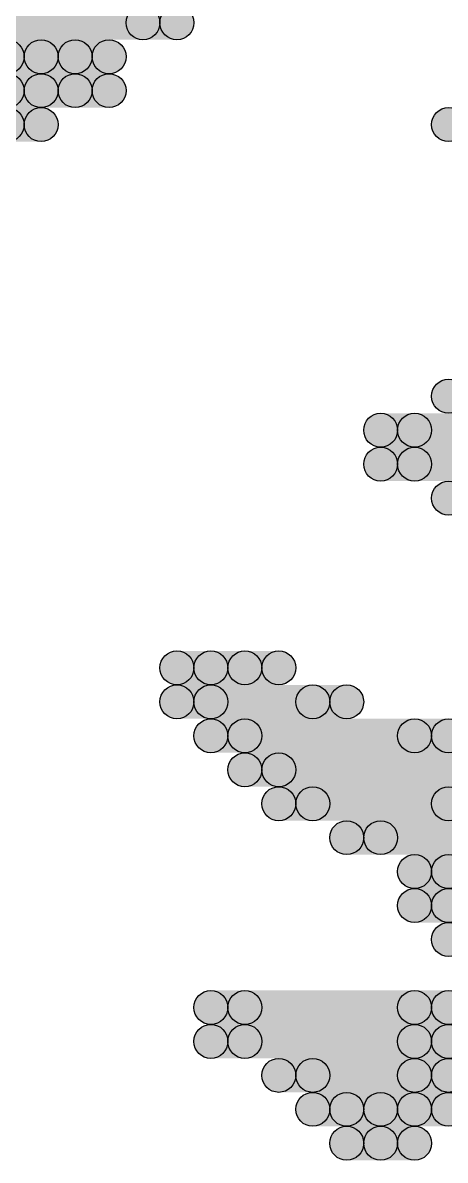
# Model space of a CAD drawing. Header units: millimetres. Extents: x 0 to 137, y 0 to 37.
# Drawn here: x 127.774 to 128.09, y 9.055 to 9.906 of the extents above; entities that cross this region are included whole.
import ezdxf

# ---------------------------------------------------------------- set-up
doc = ezdxf.new("R2010")
doc.units = ezdxf.units.MM
doc.layers.add('TopLayer', color=1, linetype='Continuous')
doc.layers.add('TopSolder', color=216, linetype='Continuous')

msp = doc.modelspace()

# ---------------------------------------------------------------- hatches: boundary and pattern name
at = {"layer": 'TopLayer'}
for points in [[(127.635, 9.8933), (127.635, 9.9187), (127.889, 9.9187), (127.889, 9.8933)], [(127.7874, 9.8679), (127.7874, 9.8933), (127.8382, 9.8933), (127.8382, 9.8679)], [(127.6096, 9.8425), (127.6096, 9.8679), (127.7874, 9.8679), (127.7874, 9.8425)], [(127.8128, 9.8425), (127.8128, 9.8679), (127.8382, 9.8679), (127.8382, 9.8425)], [(127.7112, 9.8171), (127.7112, 9.8425), (127.7874, 9.8425), (127.7874, 9.8171)], [(128.0668, 9.5885), (128.0668, 9.6139), (128.2954, 9.6139), (128.2954, 9.5885)], [(128.0668, 9.5631), (128.0668, 9.5885), (128.2954, 9.5885), (128.2954, 9.5631)], [(127.9144, 9.4107), (127.9144, 9.4361), (127.9652, 9.4361), (127.9652, 9.4107)], [(127.9144, 9.3853), (127.9144, 9.4107), (128.016, 9.4107), (128.016, 9.3853)], [(127.9398, 9.3599), (127.9398, 9.3853), (128.0922, 9.3853), (128.0922, 9.3599)], [(127.9652, 9.3345), (127.9652, 9.3599), (128.143, 9.3599), (128.143, 9.3345)], [(127.9906, 9.3091), (127.9906, 9.3345), (128.1176, 9.3345), (128.1176, 9.3091)], [(128.0414, 9.2837), (128.0414, 9.3091), (128.143, 9.3091), (128.143, 9.2837)], [(127.9398, 9.1567), (127.9398, 9.1821), (128.0922, 9.1821), (128.0922, 9.1567)], [(127.9398, 9.1313), (127.9398, 9.1567), (128.0922, 9.1567), (128.0922, 9.1313)], [(127.9906, 9.1059), (127.9906, 9.1313), (128.0922, 9.1313), (128.0922, 9.1059)], [(128.016, 9.0805), (128.016, 9.1059), (128.0668, 9.1059), (128.0668, 9.0805)], [(128.0414, 9.0551), (128.0414, 9.0805), (128.0668, 9.0805), (128.0668, 9.0551)]]:
    msp.add_hatch(color=1, dxfattribs=at).paths.add_polyline_path(points)
h = msp.add_hatch(color=1, dxfattribs=at)
edge = h.paths.add_edge_path()
edge.add_arc((127.889, 9.906), 0.0127, 0, 360)
h = msp.add_hatch(color=1, dxfattribs=at)
edge = h.paths.add_edge_path()
edge.add_arc((127.762, 9.8806), 0.0127, 0, 360)
h = msp.add_hatch(color=1, dxfattribs=at)
edge = h.paths.add_edge_path()
edge.add_arc((127.7874, 9.8806), 0.0127, 0, 360)
h = msp.add_hatch(color=1, dxfattribs=at)
edge = h.paths.add_edge_path()
edge.add_arc((127.8382, 9.8806), 0.0127, 0, 360)
h = msp.add_hatch(color=1, dxfattribs=at)
edge = h.paths.add_edge_path()
edge.add_arc((127.7874, 9.8552), 0.0127, 0, 360)
h = msp.add_hatch(color=1, dxfattribs=at)
edge = h.paths.add_edge_path()
edge.add_arc((127.8128, 9.8552), 0.0127, 0, 360)
h = msp.add_hatch(color=1, dxfattribs=at)
edge = h.paths.add_edge_path()
edge.add_arc((127.8382, 9.8552), 0.0127, 0, 360)
h = msp.add_hatch(color=1, dxfattribs=at)
edge = h.paths.add_edge_path()
edge.add_arc((127.7874, 9.8298), 0.0127, 0, 360)
h = msp.add_hatch(color=1, dxfattribs=at)
edge = h.paths.add_edge_path()
edge.add_arc((128.0668, 9.6012), 0.0127, 0, 360)
h = msp.add_hatch(color=1, dxfattribs=at)
edge = h.paths.add_edge_path()
edge.add_arc((128.0668, 9.5758), 0.0127, 0, 360)
h = msp.add_hatch(color=1, dxfattribs=at)
edge = h.paths.add_edge_path()
edge.add_arc((127.9144, 9.4234), 0.0127, 0, 360)
h = msp.add_hatch(color=1, dxfattribs=at)
edge = h.paths.add_edge_path()
edge.add_arc((127.9652, 9.4234), 0.0127, 0, 360)
h = msp.add_hatch(color=1, dxfattribs=at)
edge = h.paths.add_edge_path()
edge.add_arc((127.9144, 9.398), 0.0127, 0, 360)
h = msp.add_hatch(color=1, dxfattribs=at)
edge = h.paths.add_edge_path()
edge.add_arc((128.016, 9.398), 0.0127, 0, 360)
h = msp.add_hatch(color=1, dxfattribs=at)
edge = h.paths.add_edge_path()
edge.add_arc((127.9398, 9.3726), 0.0127, 0, 360)
h = msp.add_hatch(color=1, dxfattribs=at)
edge = h.paths.add_edge_path()
edge.add_arc((128.0922, 9.3726), 0.0127, 0, 360)
h = msp.add_hatch(color=1, dxfattribs=at)
edge = h.paths.add_edge_path()
edge.add_arc((127.9652, 9.3472), 0.0127, 0, 360)
h = msp.add_hatch(color=1, dxfattribs=at)
edge = h.paths.add_edge_path()
edge.add_arc((127.9906, 9.3218), 0.0127, 0, 360)
h = msp.add_hatch(color=1, dxfattribs=at)
edge = h.paths.add_edge_path()
edge.add_arc((128.0414, 9.2964), 0.0127, 0, 360)
h = msp.add_hatch(color=1, dxfattribs=at)
edge = h.paths.add_edge_path()
edge.add_arc((128.0922, 9.271), 0.0127, 0, 360)
h = msp.add_hatch(color=1, dxfattribs=at)
edge = h.paths.add_edge_path()
edge.add_arc((128.0922, 9.2456), 0.0127, 0, 360)
h = msp.add_hatch(color=1, dxfattribs=at)
edge = h.paths.add_edge_path()
edge.add_arc((127.9398, 9.1694), 0.0127, 0, 360)
h = msp.add_hatch(color=1, dxfattribs=at)
edge = h.paths.add_edge_path()
edge.add_arc((128.0922, 9.1694), 0.0127, 0, 360)
h = msp.add_hatch(color=1, dxfattribs=at)
edge = h.paths.add_edge_path()
edge.add_arc((127.9398, 9.144), 0.0127, 0, 360)
h = msp.add_hatch(color=1, dxfattribs=at)
edge = h.paths.add_edge_path()
edge.add_arc((128.0922, 9.144), 0.0127, 0, 360)
h = msp.add_hatch(color=1, dxfattribs=at)
edge = h.paths.add_edge_path()
edge.add_arc((127.9906, 9.1186), 0.0127, 0, 360)
h = msp.add_hatch(color=1, dxfattribs=at)
edge = h.paths.add_edge_path()
edge.add_arc((128.0922, 9.1186), 0.0127, 0, 360)
h = msp.add_hatch(color=1, dxfattribs=at)
edge = h.paths.add_edge_path()
edge.add_arc((128.016, 9.0932), 0.0127, 0, 360)
h = msp.add_hatch(color=1, dxfattribs=at)
edge = h.paths.add_edge_path()
edge.add_arc((128.0668, 9.0932), 0.0127, 0, 360)
h = msp.add_hatch(color=1, dxfattribs=at)
edge = h.paths.add_edge_path()
edge.add_arc((128.0922, 9.0932), 0.0127, 0, 360)
h = msp.add_hatch(color=1, dxfattribs=at)
edge = h.paths.add_edge_path()
edge.add_arc((128.0414, 9.0678), 0.0127, 0, 360)
h = msp.add_hatch(color=1, dxfattribs=at)
edge = h.paths.add_edge_path()
edge.add_arc((128.0668, 9.0678), 0.0127, 0, 360)
at = {"layer": 'TopSolder'}
for points in [[(127.6096, 9.8933), (127.6096, 9.9187), (127.8636, 9.9187), (127.8636, 9.8933)], [(127.762, 9.8679), (127.762, 9.8933), (127.8128, 9.8933), (127.8128, 9.8679)], [(127.7874, 9.8425), (127.7874, 9.8679), (127.8128, 9.8679), (127.8128, 9.8425)], [(128.0414, 9.5885), (128.0414, 9.6139), (128.27, 9.6139), (128.27, 9.5885)], [(128.0414, 9.5631), (128.0414, 9.5885), (128.27, 9.5885), (128.27, 9.5631)], [(127.889, 9.4107), (127.889, 9.4361), (127.9398, 9.4361), (127.9398, 9.4107)], [(127.889, 9.3853), (127.889, 9.4107), (127.9906, 9.4107), (127.9906, 9.3853)], [(127.9144, 9.3599), (127.9144, 9.3853), (128.0668, 9.3853), (128.0668, 9.3599)], [(127.9398, 9.3345), (127.9398, 9.3599), (128.1176, 9.3599), (128.1176, 9.3345)], [(127.9652, 9.3091), (127.9652, 9.3345), (128.0922, 9.3345), (128.0922, 9.3091)], [(128.016, 9.2837), (128.016, 9.3091), (128.1176, 9.3091), (128.1176, 9.2837)], [(128.0668, 9.2583), (128.0668, 9.2837), (128.1938, 9.2837), (128.1938, 9.2583)], [(128.0668, 9.2329), (128.0668, 9.2583), (128.1684, 9.2583), (128.1684, 9.2329)], [(127.9144, 9.1567), (127.9144, 9.1821), (128.0668, 9.1821), (128.0668, 9.1567)], [(127.9144, 9.1313), (127.9144, 9.1567), (128.0668, 9.1567), (128.0668, 9.1313)], [(127.9652, 9.1059), (127.9652, 9.1313), (128.0668, 9.1313), (128.0668, 9.1059)], [(127.9906, 9.0805), (127.9906, 9.1059), (128.0414, 9.1059), (128.0414, 9.0805)], [(128.0668, 9.0805), (128.0668, 9.1059), (128.0922, 9.1059), (128.0922, 9.0805)], [(128.016, 9.0551), (128.016, 9.0805), (128.0414, 9.0805), (128.0414, 9.0551)]]:
    msp.add_hatch(color=216, dxfattribs=at).paths.add_polyline_path(points)
h = msp.add_hatch(color=216, dxfattribs=at)
edge = h.paths.add_edge_path()
edge.add_arc((127.8636, 9.906), 0.0127, 0, 360)
h = msp.add_hatch(color=216, dxfattribs=at)
edge = h.paths.add_edge_path()
edge.add_arc((127.762, 9.8806), 0.0127, 0, 360)
h = msp.add_hatch(color=216, dxfattribs=at)
edge = h.paths.add_edge_path()
edge.add_arc((127.8128, 9.8806), 0.0127, 0, 360)
h = msp.add_hatch(color=216, dxfattribs=at)
edge = h.paths.add_edge_path()
edge.add_arc((127.762, 9.8552), 0.0127, 0, 360)
h = msp.add_hatch(color=216, dxfattribs=at)
edge = h.paths.add_edge_path()
edge.add_arc((127.7874, 9.8552), 0.0127, 0, 360)
h = msp.add_hatch(color=216, dxfattribs=at)
edge = h.paths.add_edge_path()
edge.add_arc((127.8128, 9.8552), 0.0127, 0, 360)
h = msp.add_hatch(color=216, dxfattribs=at)
edge = h.paths.add_edge_path()
edge.add_arc((127.762, 9.8298), 0.0127, 0, 360)
h = msp.add_hatch(color=216, dxfattribs=at)
edge = h.paths.add_edge_path()
edge.add_arc((128.0922, 9.8298), 0.0127, 0, 360)
h = msp.add_hatch(color=216, dxfattribs=at)
edge = h.paths.add_edge_path()
edge.add_arc((128.0922, 9.6266), 0.0127, 0, 360)
h = msp.add_hatch(color=216, dxfattribs=at)
edge = h.paths.add_edge_path()
edge.add_arc((128.0414, 9.6012), 0.0127, 0, 360)
h = msp.add_hatch(color=216, dxfattribs=at)
edge = h.paths.add_edge_path()
edge.add_arc((128.0414, 9.5758), 0.0127, 0, 360)
h = msp.add_hatch(color=216, dxfattribs=at)
edge = h.paths.add_edge_path()
edge.add_arc((128.0922, 9.5504), 0.0127, 0, 360)
h = msp.add_hatch(color=216, dxfattribs=at)
edge = h.paths.add_edge_path()
edge.add_arc((127.889, 9.4234), 0.0127, 0, 360)
h = msp.add_hatch(color=216, dxfattribs=at)
edge = h.paths.add_edge_path()
edge.add_arc((127.9398, 9.4234), 0.0127, 0, 360)
h = msp.add_hatch(color=216, dxfattribs=at)
edge = h.paths.add_edge_path()
edge.add_arc((127.889, 9.398), 0.0127, 0, 360)
h = msp.add_hatch(color=216, dxfattribs=at)
edge = h.paths.add_edge_path()
edge.add_arc((127.9906, 9.398), 0.0127, 0, 360)
h = msp.add_hatch(color=216, dxfattribs=at)
edge = h.paths.add_edge_path()
edge.add_arc((127.9144, 9.3726), 0.0127, 0, 360)
h = msp.add_hatch(color=216, dxfattribs=at)
edge = h.paths.add_edge_path()
edge.add_arc((128.0668, 9.3726), 0.0127, 0, 360)
h = msp.add_hatch(color=216, dxfattribs=at)
edge = h.paths.add_edge_path()
edge.add_arc((127.9398, 9.3472), 0.0127, 0, 360)
h = msp.add_hatch(color=216, dxfattribs=at)
edge = h.paths.add_edge_path()
edge.add_arc((127.9652, 9.3218), 0.0127, 0, 360)
h = msp.add_hatch(color=216, dxfattribs=at)
edge = h.paths.add_edge_path()
edge.add_arc((128.0922, 9.3218), 0.0127, 0, 360)
h = msp.add_hatch(color=216, dxfattribs=at)
edge = h.paths.add_edge_path()
edge.add_arc((128.016, 9.2964), 0.0127, 0, 360)
h = msp.add_hatch(color=216, dxfattribs=at)
edge = h.paths.add_edge_path()
edge.add_arc((128.0668, 9.271), 0.0127, 0, 360)
h = msp.add_hatch(color=216, dxfattribs=at)
edge = h.paths.add_edge_path()
edge.add_arc((128.0668, 9.2456), 0.0127, 0, 360)
h = msp.add_hatch(color=216, dxfattribs=at)
edge = h.paths.add_edge_path()
edge.add_arc((128.0922, 9.2202), 0.0127, 0, 360)
h = msp.add_hatch(color=216, dxfattribs=at)
edge = h.paths.add_edge_path()
edge.add_arc((127.9144, 9.1694), 0.0127, 0, 360)
h = msp.add_hatch(color=216, dxfattribs=at)
edge = h.paths.add_edge_path()
edge.add_arc((128.0668, 9.1694), 0.0127, 0, 360)
h = msp.add_hatch(color=216, dxfattribs=at)
edge = h.paths.add_edge_path()
edge.add_arc((127.9144, 9.144), 0.0127, 0, 360)
h = msp.add_hatch(color=216, dxfattribs=at)
edge = h.paths.add_edge_path()
edge.add_arc((128.0668, 9.144), 0.0127, 0, 360)
h = msp.add_hatch(color=216, dxfattribs=at)
edge = h.paths.add_edge_path()
edge.add_arc((127.9652, 9.1186), 0.0127, 0, 360)
h = msp.add_hatch(color=216, dxfattribs=at)
edge = h.paths.add_edge_path()
edge.add_arc((128.0668, 9.1186), 0.0127, 0, 360)
h = msp.add_hatch(color=216, dxfattribs=at)
edge = h.paths.add_edge_path()
edge.add_arc((127.9906, 9.0932), 0.0127, 0, 360)
h = msp.add_hatch(color=216, dxfattribs=at)
edge = h.paths.add_edge_path()
edge.add_arc((128.0414, 9.0932), 0.0127, 0, 360)
h = msp.add_hatch(color=216, dxfattribs=at)
edge = h.paths.add_edge_path()
edge.add_arc((128.0668, 9.0932), 0.0127, 0, 360)
h = msp.add_hatch(color=216, dxfattribs=at)
edge = h.paths.add_edge_path()
edge.add_arc((128.0922, 9.0932), 0.0127, 0, 360)
h = msp.add_hatch(color=216, dxfattribs=at)
edge = h.paths.add_edge_path()
edge.add_arc((128.016, 9.0678), 0.0127, 0, 360)
h = msp.add_hatch(color=216, dxfattribs=at)
edge = h.paths.add_edge_path()
edge.add_arc((128.0414, 9.0678), 0.0127, 0, 360)

# ---------------------------------------------------------------- linework, layer by layer
at = {"layer": 'TopLayer'}
for centre in [(127.889, 9.906), (127.762, 9.8806), (127.7874, 9.8806), (127.8382, 9.8806), (127.7874, 9.8552), (127.8128, 9.8552), (127.8382, 9.8552), (127.7874, 9.8298), (128.0668, 9.6012), (128.0668, 9.5758), (127.9144, 9.4234), (127.9652, 9.4234), (127.9144, 9.398), (128.016, 9.398), (127.9398, 9.3726), (128.0922, 9.3726), (127.9652, 9.3472), (127.9906, 9.3218), (128.0414, 9.2964), (128.0922, 9.271), (128.0922, 9.2456), (127.9398, 9.1694), (128.0922, 9.1694), (127.9398, 9.144), (128.0922, 9.144), (127.9906, 9.1186), (128.0922, 9.1186), (128.016, 9.0932), (128.0668, 9.0932), (128.0922, 9.0932), (128.0414, 9.0678), (128.0668, 9.0678)]:
    msp.add_circle(centre, 0.0127, dxfattribs=at)
at = {"layer": 'TopSolder'}
for centre in [(127.8636, 9.906), (127.762, 9.8806), (127.8128, 9.8806), (127.762, 9.8552), (127.7874, 9.8552), (127.8128, 9.8552), (127.762, 9.8298), (128.0922, 9.8298), (128.0922, 9.6266), (128.0414, 9.6012), (128.0414, 9.5758), (128.0922, 9.5504), (127.889, 9.4234), (127.9398, 9.4234), (127.889, 9.398), (127.9906, 9.398), (127.9144, 9.3726), (128.0668, 9.3726), (127.9398, 9.3472), (127.9652, 9.3218), (128.0922, 9.3218), (128.016, 9.2964), (128.0668, 9.271), (128.0668, 9.2456), (128.0922, 9.2202), (127.9144, 9.1694), (128.0668, 9.1694), (127.9144, 9.144), (128.0668, 9.144), (127.9652, 9.1186), (128.0668, 9.1186), (127.9906, 9.0932), (128.0414, 9.0932), (128.0668, 9.0932), (128.0922, 9.0932), (128.016, 9.0678), (128.0414, 9.0678)]:
    msp.add_circle(centre, 0.0127, dxfattribs=at)

doc.saveas('drawing.dxf')
